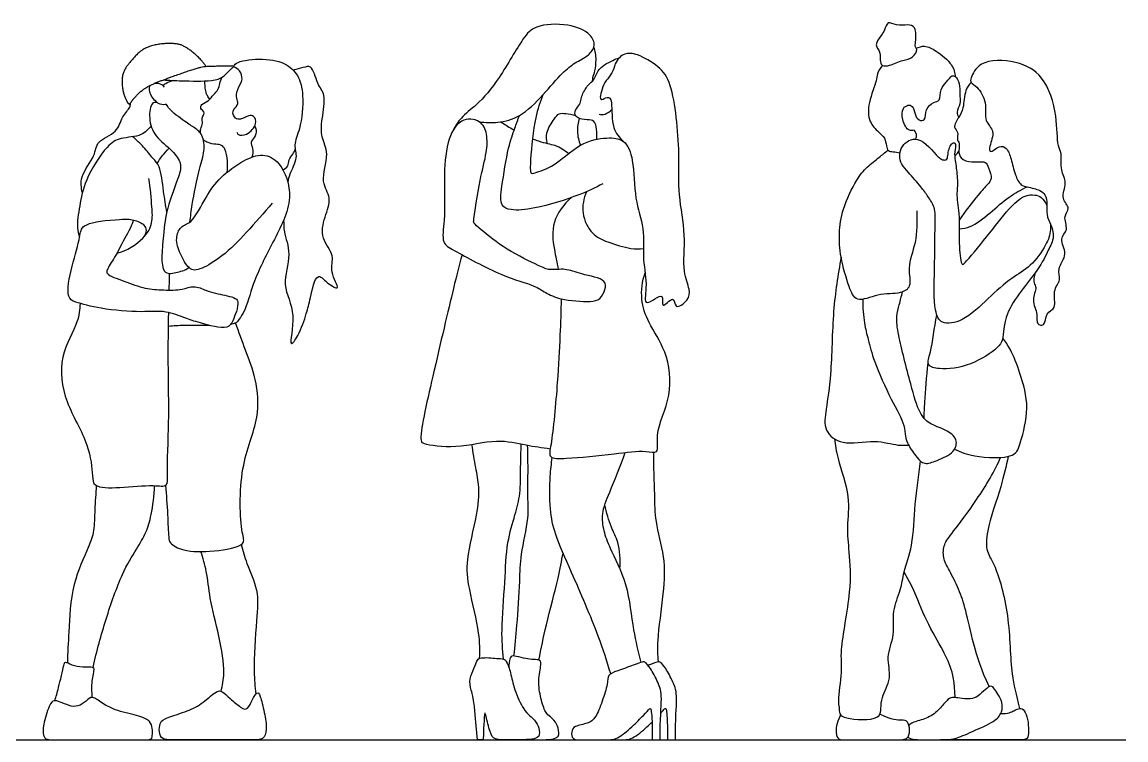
# Model space of a CAD drawing. Header units: millimetres. Extents: x 71.6 to 121.6, y 1.1 to 34.5.
# Drawn here: x 110.294 to 112.976, y 8.346 to 10.09 of the extents above; entities that cross this region are included whole.
import ezdxf

# ---------------------------------------------------------------- set-up
doc = ezdxf.new("R2010")
doc.units = ezdxf.units.MM

msp = doc.modelspace()

# ---------------------------------------------------------------- linework, layer by layer
msp.add_lwpolyline([(107.9471, 8.3456), (112.9763, 8.3456)])
for points, knots in [([(111.4046, 9.848), (111.4196, 9.8454), (111.4509, 9.8444), (111.5068, 9.8586), (111.5596, 9.9119), (111.6052, 9.966), (111.6364, 9.9915), (111.6701, 10.0071), (111.689, 10.0326), (111.6748, 10.0643), (111.6209, 10.0881), (111.5404, 10.0838), (111.5083, 10.0494), (111.4555, 9.9529), (111.4019, 9.8894), (111.3598, 9.8596), (111.3468, 9.8376), (111.3412, 9.8269)], [0, 0, 0, 0, 0.383952, 0.806017, 1.300028, 1.780414, 2.139519, 2.482799, 2.781142, 3.082835, 3.515241, 4.010678, 4.390087, 4.984817, 5.513217, 5.911614, 6.253307, 6.253307, 6.253307, 6.253307]), ([(112.4017, 9.9853), (112.3947, 9.9833), (112.3841, 9.982), (112.3778, 9.9937), (112.3815, 10.018), (112.3633, 10.0338), (112.3817, 10.058), (112.3899, 10.0688), (112.3965, 10.095), (112.4194, 10.079), (112.4454, 10.0849), (112.4674, 10.0794), (112.466, 10.0421), (112.4629, 10.0296), (112.4713, 10.0238), (112.4586, 10.0009), (112.4339, 9.9984), (112.4116, 9.9882), (112.4017, 9.9853)], [0, 0, 0, 0, 0.233563, 0.417844, 0.693599, 0.947036, 1.233425, 1.463877, 1.71614, 1.975066, 2.27346, 2.514898, 2.847604, 3.04733, 3.197637, 3.458046, 3.744772, 4.080389, 4.080389, 4.080389, 4.080389]), ([(111.5592, 9.913), (111.5522, 9.8948), (111.539, 9.8593), (111.5291, 9.7623), (111.5279, 9.7203), (111.5389, 9.7234), (111.5872, 9.7362), (111.6464, 9.7979), (111.7122, 9.8107), (111.7606, 9.8064), (111.7819, 9.7517), (111.7802, 9.6605), (111.8081, 9.5898), (111.8002, 9.5118), (111.8149, 9.4525), (111.8005, 9.3892), (111.8588, 9.4424), (111.843, 9.3854), (111.8802, 9.431), (111.8784, 9.3882), (111.9148, 9.4147), (111.9173, 9.4421), (111.8973, 9.4863), (111.9087, 9.5741), (111.8865, 9.6728), (111.8936, 9.7676), (111.8776, 9.9375), (111.8436, 9.9821), (111.7911, 10.013), (111.7573, 10.0159), (111.739, 9.9995), (111.734, 9.9846), (111.7334, 9.9825), (111.7311, 9.9752), (111.7254, 9.9606), (111.7082, 9.9442), (111.702, 9.9225), (111.6973, 9.9043), (111.7035, 9.8996), (111.7154, 9.9103), (111.7248, 9.9047), (111.7277, 9.8762), (111.7251, 9.8317), (111.7454, 9.8098), (111.755, 9.7999)], [0, 0, 0, 0, 0.435095, 1.008318, 1.338176, 1.477374, 1.865086, 2.397001, 2.858611, 3.224746, 3.631166, 4.176552, 4.673601, 5.166918, 5.638619, 5.980172, 6.334252, 6.598013, 6.895389, 7.139748, 7.447863, 7.742796, 8.124135, 8.65723, 9.221773, 9.795738, 10.526353, 10.949247, 11.379583, 11.696212, 12.021487, 12.071786, 12.071786, 12.071786, 12.344448, 12.617547, 12.893614, 13.129481, 13.250709, 13.458144, 13.672423, 13.672423, 14.117013, 14.483148, 14.483148, 14.483148, 14.483148]), ([(111.6802, 9.9473), (111.6804, 9.9499), (111.6804, 9.9553), (111.687, 9.9721), (111.6894, 9.999), (111.6876, 10.0206), (111.683, 10.0286)], [0, 0, 0, 0, 0.1575353, 0.3915073, 0.6731157, 0.9998848, 0.9998848, 0.9998848, 0.9998848]), ([(112.467, 10.0264), (112.4732, 10.0295), (112.4883, 10.0345), (112.5163, 10.0204), (112.556, 9.9882), (112.5606, 9.9669), (112.5622, 9.9568)], [0, 0, 0, 0, 0.260304, 0.575013, 0.978745, 1.295632, 1.295632, 1.295632, 1.295632]), ([(110.6365, 9.9494), (110.6517, 9.9484), (110.6804, 9.9475), (110.7536, 9.9453), (110.7832, 9.955), (110.799, 9.9745), (110.8056, 9.9796), (110.8074, 9.9809)], [0, 0, 0, 0, 0.390438, 0.879753, 1.202023, 1.495977, 1.611117, 1.611117, 1.611117, 1.611117]), ([(110.8155, 9.8229), (110.8163, 9.8205), (110.8184, 9.814), (110.8418, 9.8146), (110.8664, 9.8415), (110.8581, 9.8628), (110.8442, 9.8635), (110.8251, 9.8527), (110.8112, 9.854), (110.8018, 9.8745), (110.818, 9.8868), (110.8182, 9.8981), (110.8114, 9.9137), (110.8233, 9.9392), (110.8305, 9.9506), (110.8246, 9.9737), (110.8131, 9.9792), (110.8074, 9.9809)], [0, 0, 0, 0, 0.158365, 0.415012, 0.751384, 0.993849, 1.191731, 1.460824, 1.66299, 1.906783, 2.148791, 2.331721, 2.563581, 2.862119, 3.076694, 3.339887, 3.58336, 3.58336, 3.58336, 3.58336]), ([(110.8074, 9.9809), (110.8094, 9.9842), (110.8126, 9.9943), (110.8727, 10.0034), (110.9325, 9.994), (110.967, 9.9613), (110.9792, 9.9107), (110.9718, 9.8315), (110.9517, 9.7926), (110.9655, 9.7605), (110.9426, 9.7205), (110.9409, 9.7079), (110.9394, 9.7017)], [0, 0, 0, 0, 0.196266, 0.628832, 1.08711, 1.463857, 1.87646, 2.392552, 2.764491, 3.087174, 3.465563, 3.718563, 3.718563, 3.718563, 3.718563]), ([(110.9294, 9.6085), (110.9297, 9.5991), (110.9289, 9.5793), (110.9504, 9.524), (110.9212, 9.449), (110.9631, 9.3865), (110.9387, 9.2903), (110.9686, 9.3323), (110.9854, 9.3831), (110.9941, 9.4156), (111.0087, 9.4869), (111.033, 9.4561), (111.0728, 9.4332), (111.0382, 9.4854), (111.0564, 9.5228), (111.0175, 9.5639), (111.0283, 9.6162), (111.0482, 9.6634), (111.0164, 9.7018), (111.0426, 9.7697), (111.0191, 9.8105), (111.0219, 9.8543), (111.0337, 9.9143), (111.0099, 9.9374), (110.9997, 9.988), (110.9759, 9.9782), (110.9605, 9.9761), (110.9529, 9.973)], [0, 0, 0, 0, 0.307376, 0.739762, 1.235792, 1.747113, 2.221523, 2.511426, 2.947453, 3.315828, 3.739575, 4.038267, 4.341114, 4.704137, 5.068684, 5.46955, 5.883234, 6.280317, 6.658734, 7.129078, 7.510708, 7.894974, 8.329868, 8.663828, 9.041235, 9.287799, 9.574146, 9.574146, 9.574146, 9.574146]), ([(111.6902, 9.8053), (111.6913, 9.8133), (111.6904, 9.8286), (111.6861, 9.8521), (111.6672, 9.8523), (111.6407, 9.8553), (111.6347, 9.8728), (111.6474, 9.8864), (111.6522, 9.8996), (111.6543, 9.9136), (111.6623, 9.9262), (111.6684, 9.9373), (111.6863, 9.9508), (111.6916, 9.9733), (111.7091, 9.9864), (111.7288, 9.9973), (111.7396, 10.0014), (111.745, 10.0032)], [0, 0, 0, 0, 0.280605, 0.536414, 0.768334, 1.055075, 1.268105, 1.504152, 1.71841, 1.931066, 2.146581, 2.349408, 2.611983, 2.879748, 3.141486, 3.41114, 3.646754, 3.646754, 3.646754, 3.646754]), ([(112.3844, 9.9848), (112.3793, 9.9787), (112.3707, 9.9636), (112.3713, 9.9465), (112.3488, 9.8942), (112.3496, 9.8479), (112.3746, 9.8232), (112.3911, 9.8093), (112.3939, 9.7902), (112.3972, 9.7754), (112.4113, 9.7756), (112.4217, 9.7731), (112.4273, 9.7724)], [0, 0, 0, 0, 0.279461, 0.514841, 0.940478, 1.326684, 1.653102, 1.913839, 2.16185, 2.366389, 2.564045, 2.798249, 2.798249, 2.798249, 2.798249]), ([(112.7556, 9.4804), (112.7528, 9.4728), (112.7506, 9.4554), (112.7613, 9.4451), (112.7447, 9.4136), (112.7642, 9.3815), (112.7563, 9.3559), (112.7813, 9.3496), (112.7802, 9.3847), (112.81, 9.3936), (112.7959, 9.4378), (112.8206, 9.4627), (112.8069, 9.4918), (112.8382, 9.5259), (112.8115, 9.5635), (112.8391, 9.585), (112.8213, 9.618), (112.8443, 9.6376), (112.8159, 9.6613), (112.8354, 9.7005), (112.8157, 9.729), (112.822, 9.7714), (112.8081, 9.7905), (112.8109, 9.8648), (112.7799, 9.9613), (112.712, 9.9972), (112.6212, 10.0002), (112.5992, 9.9561), (112.5978, 9.9419), (112.6171, 9.9327), (112.6402, 9.8943), (112.6295, 9.8495), (112.6603, 9.826), (112.6444, 9.7913), (112.6442, 9.7681), (112.6682, 9.7922), (112.6886, 9.7842), (112.6979, 9.7562), (112.706, 9.7198), (112.7194, 9.6926), (112.7314, 9.6903), (112.7366, 9.6896), (112.7421, 9.6888), (112.7525, 9.6855), (112.789, 9.6753), (112.7807, 9.6211), (112.794, 9.5998), (112.8041, 9.5675), (112.786, 9.5333), (112.7637, 9.4836), (112.6767, 9.3887), (112.6799, 9.3185), (112.6639, 9.2964), (112.5994, 9.2526), (112.5275, 9.2443), (112.4895, 9.2544), (112.5046, 9.2917), (112.5106, 9.3481), (112.517, 9.3776)], [0, 0, 0, 0, 0.281452, 0.480722, 0.794833, 1.140194, 1.408218, 1.621091, 1.917343, 2.197205, 2.550381, 2.866719, 3.160589, 3.518472, 3.862721, 4.156373, 4.473887, 4.739277, 5.037469, 5.38675, 5.714537, 6.071479, 6.336665, 6.818333, 7.386477, 7.877598, 8.397843, 8.764519, 8.954723, 9.199383, 9.573577, 9.946359, 10.265546, 10.608822, 10.813953, 11.093996, 11.336031, 11.637565, 11.996217, 12.299237, 12.524309, 12.524309, 12.524309, 12.759055, 13.075351, 13.468346, 13.758824, 14.074417, 14.413559, 14.84146, 15.486974, 15.942033, 16.222826, 16.719244, 17.21637, 17.519934, 17.837928, 18.381729, 18.381729, 18.381729, 18.381729]), ([(110.7271, 9.8204), (110.7271, 9.8239), (110.727, 9.8309), (110.734, 9.8446), (110.7294, 9.8564), (110.7362, 9.8653), (110.7374, 9.8723), (110.7259, 9.8795), (110.7298, 9.8917), (110.7486, 9.8982), (110.7579, 9.9137), (110.7718, 9.9248), (110.7732, 9.9413), (110.7779, 9.9513), (110.7802, 9.9563)], [0, 0, 0, 0, 0.187476, 0.407717, 0.604952, 0.789708, 0.930377, 1.125498, 1.30497, 1.555746, 1.801771, 2.038572, 2.266817, 2.502013, 2.502013, 2.502013, 2.502013]), ([(112.4615, 9.8277), (112.4577, 9.8264), (112.4465, 9.8239), (112.4307, 9.8531), (112.4321, 9.8808), (112.4461, 9.8893), (112.4591, 9.887), (112.463, 9.8666), (112.4712, 9.8501), (112.4912, 9.85), (112.487, 9.8792), (112.5082, 9.8961), (112.5262, 9.8981), (112.5238, 9.9284), (112.5405, 9.9429), (112.5522, 9.9615), (112.563, 9.9585), (112.5742, 9.9395), (112.5709, 9.916), (112.5762, 9.8912), (112.5624, 9.8716), (112.5678, 9.8623), (112.5701, 9.8585)], [0.047232, 0.047232, 0.047232, 0.047232, 0.218331, 0.534667, 0.830231, 1.041888, 1.224704, 1.477222, 1.718505, 1.921069, 2.200969, 2.487684, 2.706043, 2.991134, 3.264918, 3.51792, 3.680368, 3.93641, 4.21685, 4.500999, 4.764523, 4.972447, 4.972447, 4.972447, 4.972447]), ([(110.645, 9.89), (110.64, 9.8891), (110.6284, 9.8877), (110.606, 9.9076), (110.601, 9.9306), (110.6057, 9.9365)], [0, 0, 0, 0, 0.2255437, 0.5361031, 0.8337777, 0.8337777, 0.8337777, 0.8337777]), ([(110.6163, 9.9414), (110.6199, 9.9418), (110.6306, 9.9411), (110.636, 9.9359), (110.6393, 9.9321)], [0.9801168, 0.9801168, 0.9801168, 0.9801168, 1.1020342, 1.3272948, 1.3272948, 1.3272948, 1.3272948]), ([(110.6351, 9.9364), (110.6376, 9.9381), (110.6428, 9.9413), (110.6542, 9.9464), (110.6601, 9.9482)], [0, 0, 0, 0, 0.1749633, 0.4241867, 0.4241867, 0.4241867, 0.4241867]), ([(110.7498, 9.9024), (110.7477, 9.9053), (110.7439, 9.9116), (110.7402, 9.9194), (110.7384, 9.9332), (110.7379, 9.9423), (110.738, 9.947)], [0, 0, 0, 0, 0.190149, 0.3607938, 0.5730462, 0.7905311, 0.7905311, 0.7905311, 0.7905311]), ([(112.6, 9.9434), (112.595, 9.9374), (112.5841, 9.9251), (112.5824, 9.8804), (112.5715, 9.8601), (112.5541, 9.8338), (112.5711, 9.823), (112.5638, 9.8045), (112.5734, 9.7959), (112.5687, 9.7774), (112.5737, 9.7567), (112.6015, 9.7477), (112.6366, 9.754), (112.6422, 9.7354), (112.6527, 9.709), (112.6387, 9.6945), (112.6155, 9.6686), (112.5853, 9.6297), (112.5709, 9.6086)], [0, 0, 0, 0, 0.277801, 0.648183, 0.937089, 1.229138, 1.448271, 1.678956, 1.866434, 2.106378, 2.354345, 2.654201, 2.976458, 3.205579, 3.498962, 3.733865, 4.069206, 4.568918, 4.568918, 4.568918, 4.568918]), ([(110.4403, 9.6753), (110.4377, 9.6878), (110.4322, 9.7155), (110.473, 9.7632), (110.473, 9.8026), (110.527, 9.8203), (110.5345, 9.8599), (110.5574, 9.882), (110.5569, 9.89), (110.5571, 9.8933)], [0, 0, 0, 0, 0.358428, 0.801445, 1.144814, 1.544646, 1.905483, 2.217535, 2.400853, 2.400853, 2.400853, 2.400853]), ([(110.6217, 9.895), (110.6179, 9.8947), (110.6065, 9.8953), (110.6005, 9.8537), (110.6152, 9.8109), (110.6592, 9.7794), (110.6826, 9.7466), (110.6749, 9.7125), (110.6429, 9.6344), (110.6385, 9.5778), (110.6268, 9.4737), (110.6689, 9.4812), (110.6899, 9.487), (110.6994, 9.4934)], [0, 0, 0, 0, 0.195232, 0.539766, 0.931253, 1.354712, 1.703211, 2.033326, 2.551893, 3.029322, 3.565598, 3.867292, 4.206868, 4.206868, 4.206868, 4.206868]), ([(110.7018, 9.6045), (110.7034, 9.6186), (110.7065, 9.6458), (110.723, 9.7335), (110.7382, 9.774), (110.735, 9.8162), (110.7125, 9.8336), (110.6897, 9.8478), (110.6504, 9.8775), (110.6471, 9.8861), (110.645, 9.89)], [0, 0, 0, 0, 0.377796, 0.917499, 1.310407, 1.664904, 1.956609, 2.269566, 2.66718, 2.877942, 2.877942, 2.877942, 2.877942]), ([(111.6962, 9.866), (111.7009, 9.8652), (111.7107, 9.8647), (111.7226, 9.8729), (111.7269, 9.878)], [0, 0, 0, 0, 0.2160115, 0.4597899, 0.4597899, 0.4597899, 0.4597899]), ([(111.4046, 9.848), (111.4149, 9.8415), (111.4254, 9.817), (111.4233, 9.7695), (111.4055, 9.71), (111.3921, 9.6123), (111.3901, 9.6015), (111.4131, 9.5822), (111.4701, 9.5356), (111.547, 9.4993), (111.5754, 9.4856), (111.6156, 9.4927), (111.6511, 9.4763), (111.7141, 9.4665), (111.7119, 9.4398), (111.6986, 9.4155), (111.6734, 9.4086), (111.6021, 9.4148), (111.5662, 9.4317), (111.5362, 9.4524), (111.4573, 9.4717), (111.3481, 9.5334), (111.3113, 9.5523), (111.323, 9.6133), (111.3183, 9.7082), (111.3234, 9.7946), (111.3546, 9.8581), (111.3934, 9.8552), (111.4046, 9.848)], [0, 0, 0, 0, 0.337141, 0.717601, 1.19273, 1.747105, 1.916771, 2.198826, 2.701851, 3.228079, 3.542269, 3.884089, 4.255721, 4.683602, 4.935131, 5.221653, 5.503945, 5.982735, 6.342919, 6.669322, 7.187612, 7.831434, 8.163554, 8.578028, 9.143712, 9.682428, 10.12944, 10.499522, 10.499522, 10.499522, 10.499522]), ([(111.7048, 9.6971), (111.686, 9.6872), (111.649, 9.6686), (111.5423, 9.6356), (111.4849, 9.6309), (111.4536, 9.6434), (111.4602, 9.6943), (111.4738, 9.7835), (111.4905, 9.8305), (111.4986, 9.8528), (111.5027, 9.8631)], [0, 0, 0, 0, 0.45416, 1.055229, 1.488237, 1.771092, 2.153229, 2.705315, 3.108825, 3.437417, 3.437417, 3.437417, 3.437417]), ([(111.457, 9.8476), (111.466, 9.8415), (111.4742, 9.8362), (111.4879, 9.8287), (111.4896, 9.8278)], [0, 0, 0, 0, 0.3241749, 0.3687649, 0.3687649, 0.3687649, 0.3687649]), ([(111.5707, 9.795), (111.5685, 9.8032), (111.5645, 9.8211), (111.5865, 9.8541), (111.5977, 9.8695), (111.6156, 9.8677), (111.6311, 9.8658), (111.6388, 9.8634)], [0, 0, 0, 0, 0.28783, 0.640574, 0.878765, 1.105641, 1.385371, 1.385371, 1.385371, 1.385371]), ([(111.6481, 9.8559), (111.6447, 9.8458), (111.641, 9.824), (111.6465, 9.8014), (111.651, 9.791)], [0, 0, 0, 0, 0.3229332, 0.6546779, 0.6546779, 0.6546779, 0.6546779]), ([(110.6072, 9.838), (110.6005, 9.8295), (110.5852, 9.8112), (110.5317, 9.8101), (110.4968, 9.7888), (110.4451, 9.7064), (110.4343, 9.6468), (110.4252, 9.5907), (110.4311, 9.575), (110.4337, 9.5677)], [0, 0, 0, 0, 0.330097, 0.734546, 1.102551, 1.660744, 2.129018, 2.550433, 2.829302, 2.829302, 2.829302, 2.829302]), ([(110.8591, 9.8375), (110.8608, 9.8346), (110.8643, 9.8282), (110.8594, 9.8081), (110.8467, 9.7987), (110.8565, 9.7825), (110.8539, 9.7686), (110.8521, 9.7618)], [0, 0, 0, 0, 0.183895, 0.438704, 0.650223, 0.878311, 1.143685, 1.143685, 1.143685, 1.143685]), ([(112.4639, 9.8056), (112.4657, 9.8079), (112.4698, 9.8131), (112.4651, 9.824), (112.4615, 9.8277)], [0, 0, 0, 0, 0.1671138, 0.3928845, 0.3928845, 0.3928845, 0.3928845]), ([(110.6453, 9.6286), (110.643, 9.6454), (110.6372, 9.6765), (110.6309, 9.7405), (110.6115, 9.758), (110.5896, 9.7873), (110.5719, 9.8035), (110.5626, 9.8115)], [0, 0, 0, 0, 0.412985, 0.863301, 1.15267, 1.49606, 1.84712, 1.84712, 1.84712, 1.84712]), ([(110.7919, 9.7251), (110.7934, 9.7342), (110.7942, 9.7518), (110.7881, 9.7812), (110.7791, 9.792), (110.7648, 9.7926), (110.7456, 9.7962), (110.7383, 9.8005), (110.7347, 9.8027)], [0, 0, 0, 0, 0.3033, 0.616071, 0.818704, 1.031528, 1.286408, 1.491973, 1.491973, 1.491973, 1.491973]), ([(111.5342, 9.8065), (111.5391, 9.8045), (111.5608, 9.7963), (111.5871, 9.7925), (111.6067, 9.7827), (111.617, 9.7748), (111.6216, 9.7704)], [0.6972663, 0.6972663, 0.6972663, 0.6972663, 0.8010947, 1.1652462, 1.422768, 1.6703479, 1.6703479, 1.6703479, 1.6703479]), ([(112.7933, 9.5985), (112.7934, 9.5943), (112.793, 9.575), (112.7834, 9.548), (112.7459, 9.4943), (112.7145, 9.4781), (112.6987, 9.467), (112.6803, 9.454), (112.6411, 9.4185), (112.5851, 9.3629), (112.5266, 9.3528), (112.5083, 9.3938), (112.5115, 9.4911), (112.5123, 9.5956), (112.5139, 9.6393), (112.4947, 9.6664), (112.479, 9.6899), (112.4504, 9.7213), (112.4299, 9.7449), (112.4249, 9.764), (112.4314, 9.7941), (112.4757, 9.82), (112.5111, 9.7687), (112.5284, 9.7561), (112.5314, 9.7553), (112.5339, 9.755), (112.5363, 9.7547), (112.5429, 9.7542), (112.5438, 9.7764), (112.5512, 9.7978), (112.5647, 9.7966), (112.5599, 9.7796), (112.5598, 9.7579), (112.564, 9.7393), (112.5663, 9.7138), (112.5669, 9.701), (112.567, 9.7003), (112.5678, 9.6897), (112.5628, 9.6736), (112.573, 9.6221), (112.5696, 9.5505), (112.5756, 9.4962), (112.5889, 9.508), (112.6409, 9.5714), (112.6891, 9.6342), (112.7259, 9.6697), (112.7547, 9.6712), (112.7711, 9.6653), (112.7803, 9.6531), (112.7841, 9.6445)], [-0.224117, -0.224117, -0.224117, -0.224117, -0.126722, 0.234374, 0.685162, 1.111351, 1.111351, 1.111351, 1.607687, 2.123755, 2.52038, 2.855747, 3.427494, 4.023245, 4.421497, 4.764144, 5.116176, 5.541142, 5.804715, 6.063879, 6.291606, 6.665312, 7.160608, 7.270738, 7.380867, 7.380867, 7.380867, 7.490996, 7.601126, 7.866797, 8.023652, 8.241279, 8.511033, 8.763694, 9.118643, 9.118643, 9.118643, 9.139326, 9.426404, 9.828817, 10.343752, 10.718391, 10.880167, 11.397262, 11.932153, 12.327997, 12.617855, 12.852066, 13.111822, 13.111822, 13.111822, 13.111822]), ([(110.6224, 9.7465), (110.626, 9.7528), (110.6339, 9.765), (110.6452, 9.7775), (110.6512, 9.7833)], [0, 0, 0, 0, 0.269587, 0.5595372, 0.5595372, 0.5595372, 0.5595372]), ([(110.9016, 9.6502), (110.8818, 9.6256), (110.8398, 9.5796), (110.7845, 9.5212), (110.7333, 9.4917), (110.7135, 9.4859), (110.6967, 9.4918), (110.6771, 9.5272), (110.6653, 9.563), (110.6779, 9.5953), (110.7088, 9.6011), (110.7405, 9.6673), (110.7739, 9.7135), (110.8304, 9.7545), (110.8787, 9.773), (110.9251, 9.7494), (110.9587, 9.659), (110.9025, 9.5545), (110.8551, 9.4609), (110.8367, 9.3874), (110.8254, 9.3739), (110.8208, 9.3676), (110.8177, 9.3642), (110.8169, 9.3591), (110.8049, 9.3562), (110.8006, 9.3556)], [0, 0, 0, 0, 0.562362, 1.088395, 1.523783, 1.7728, 1.996373, 2.358741, 2.718598, 3.02992, 3.331764, 3.811435, 4.262061, 4.740728, 5.142003, 5.526792, 6.061394, 6.684356, 7.292997, 7.780286, 8.06116, 8.06116, 8.06116, 8.274722, 8.362951, 8.362951, 8.362951, 8.362951]), ([(110.9277, 9.731), (110.9322, 9.733), (110.9419, 9.7391), (110.9407, 9.7561), (110.9526, 9.7686), (110.9559, 9.7768), (110.9577, 9.7808)], [0, 0, 0, 0, 0.2226958, 0.4489182, 0.6832326, 0.8933848, 0.8933848, 0.8933848, 0.8933848]), ([(112.4678, 9.6317), (112.4688, 9.606), (112.4688, 9.5546), (112.4429, 9.4957), (112.4576, 9.4467), (112.4262, 9.4279), (112.3745, 9.4321), (112.3202, 9.405), (112.3017, 9.4504), (112.2815, 9.5179), (112.2784, 9.5774), (112.2866, 9.636), (112.3195, 9.7056), (112.3457, 9.7381), (112.3768, 9.7606), (112.3905, 9.7729), (112.3979, 9.7787)], [0, 0, 0, 0, 0.501519, 0.958226, 1.335324, 1.635953, 2.056131, 2.46102, 2.809779, 3.299547, 3.732444, 4.168969, 4.670082, 5.027001, 5.365684, 5.669061, 5.669061, 5.669061, 5.669061]), ([(112.5601, 9.7658), (112.5612, 9.7665), (112.5636, 9.768), (112.5685, 9.7732), (112.5704, 9.7761)], [0, 0, 0, 0, 0.1161675, 0.3018431, 0.3018431, 0.3018431, 0.3018431]), ([(110.5243, 9.5285), (110.5479, 9.5343), (110.5904, 9.5606), (110.6123, 9.6021), (110.609, 9.6416), (110.6061, 9.6873), (110.6019, 9.71)], [0, 0, 0, 0, 0.493201, 0.873314, 1.231342, 1.713364, 1.713364, 1.713364, 1.713364]), ([(112.5711, 9.5878), (112.5803, 9.5886), (112.6001, 9.5902), (112.6479, 9.6265), (112.6903, 9.6661), (112.7211, 9.6824), (112.7366, 9.6896)], [0, 0, 0, 0, 0.300008, 0.735174, 1.177557, 1.585397, 1.585397, 1.585397, 1.585397]), ([(111.6289, 9.6636), (111.6103, 9.6479), (111.5786, 9.6052), (111.5848, 9.5446), (111.5938, 9.5061), (111.5969, 9.489)], [0, 0, 0, 0, 0.486685, 0.949243, 1.268183, 1.268183, 1.268183, 1.268183]), ([(111.6654, 9.6778), (111.6584, 9.6616), (111.6509, 9.6256), (111.6764, 9.5729), (111.7162, 9.5552), (111.7727, 9.5376), (111.7935, 9.5391), (111.8038, 9.54)], [0, 0, 0, 0, 0.413599, 0.828098, 1.20373, 1.635447, 1.951514, 1.951514, 1.951514, 1.951514]), ([(110.564, 9.6092), (110.5623, 9.5987), (110.5378, 9.5563), (110.5216, 9.5207), (110.4992, 9.4892), (110.4985, 9.4759), (110.5447, 9.4594), (110.592, 9.4415), (110.6369, 9.4386), (110.6826, 9.4382), (110.7101, 9.4516), (110.7418, 9.4373), (110.7623, 9.4304), (110.8081, 9.4229), (110.8209, 9.412), (110.8149, 9.3857), (110.8061, 9.3647), (110.7935, 9.3401), (110.724, 9.3595), (110.6906, 9.3701), (110.6415, 9.3903), (110.5827, 9.3837), (110.4879, 9.392), (110.4258, 9.4078), (110.3988, 9.4214), (110.415, 9.4995), (110.4351, 9.5653), (110.437, 9.5999), (110.4847, 9.6072), (110.5476, 9.6117), (110.5649, 9.6107), (110.5917, 9.599), (110.5965, 9.5844), (110.5933, 9.5739), (110.5902, 9.5682)], [-10.31426, -10.31426, -10.31426, -10.31426, -9.992303, -9.5876, -9.241728, -9.069216, -8.684691, -8.258739, -7.870424, -7.48408, -7.17242, -6.850356, -6.565135, -6.177092, -5.96059, -5.675961, -5.392003, -5.125683, -4.660737, -4.296177, -3.894171, -3.447308, -2.875975, -2.414734, -2.142055, -1.64712, -1.152121, -0.837772, -0.429909, -0.429909, -0.131087, 0.197581, 0.422918, 0.640198, 0.640198, 0.640198, 0.640198]), ([(111.3629, 9.5248), (111.3558, 9.4974), (111.3408, 9.4398), (111.2946, 9.2418), (111.2565, 9.0746), (111.2711, 9.0638), (111.3541, 9.0522), (111.4447, 9.0796), (111.5178, 9.0612), (111.5577, 9.0564), (111.5772, 9.053)], [0, 0, 0, 0, 0.523969, 1.365706, 2.081379, 2.267878, 2.768738, 3.336993, 3.821312, 4.259775, 4.259775, 4.259775, 4.259775]), ([(112.2841, 9.5185), (112.2763, 9.475), (112.2625, 9.3903), (112.2615, 9.2367), (112.248, 9.1533), (112.2401, 9.0959), (112.2891, 9.0583), (112.3638, 9.0777), (112.4212, 9.0599), (112.4395, 9.0619), (112.4481, 9.0623)], [0, 0, 0, 0, 0.65738, 1.363775, 1.892821, 2.300455, 2.703441, 3.202041, 3.637297, 3.926647, 3.926647, 3.926647, 3.926647]), ([(111.6035, 9.4179), (111.6038, 9.3888), (111.6001, 9.315), (111.5959, 9.2203), (111.5822, 9.0703), (111.5712, 9.0281), (111.6232, 9.0295), (111.7315, 9.0393), (111.804, 9.0511), (111.8436, 9.0387), (111.83, 9.0945), (111.8767, 9.1824), (111.8631, 9.2895), (111.8153, 9.3579), (111.7953, 9.4159), (111.801, 9.4603), (111.8078, 9.4805)], [1.66421, 1.66421, 1.66421, 1.66421, 2.105567, 2.719319, 3.41662, 3.730229, 4.082797, 4.695193, 5.195828, 5.485178, 5.844681, 6.415351, 6.997635, 7.512514, 7.950796, 8.405831, 8.405831, 8.405831, 8.405831]), ([(112.3368, 9.4164), (112.3366, 9.3972), (112.3396, 9.3585), (112.3502, 9.3177), (112.3643, 9.2623), (112.4039, 9.1753), (112.4395, 9.1126), (112.4391, 9.0839), (112.447, 9.0615), (112.4673, 9.0327), (112.4867, 9.0124), (112.5178, 9.0256), (112.5598, 9.0413), (112.5691, 9.0782), (112.5373, 9.101), (112.4974, 9.1126), (112.4715, 9.1423), (112.453, 9.2113), (112.4229, 9.3264), (112.4173, 9.3729), (112.4257, 9.4032), (112.4306, 9.4241), (112.4335, 9.4344)], [0, 0, 0, 0, 0.434312, 0.801429, 1.229117, 1.798543, 2.280793, 2.571859, 2.84435, 3.186236, 3.468249, 3.783852, 4.164401, 4.474256, 4.810356, 5.177797, 5.51668, 6.003352, 6.633379, 7.020462, 7.330464, 7.653863, 7.653863, 7.653863, 7.653863]), ([(110.435, 9.4063), (110.4334, 9.3912), (110.4322, 9.3591), (110.3802, 9.2757), (110.3954, 9.1645), (110.4576, 9.0684), (110.4652, 8.9908), (110.4664, 8.9578), (110.535, 8.9578), (110.6076, 8.9664), (110.6498, 8.9591), (110.645, 8.9976), (110.6521, 9.1283), (110.6483, 9.2448), (110.6494, 9.344), (110.6501, 9.3842)], [0, 0, 0, 0, 0.389568, 0.944304, 1.546899, 2.17105, 2.672327, 2.954173, 3.398798, 3.921124, 4.245348, 4.542589, 5.196822, 5.90371, 6.371344, 6.371344, 6.371344, 6.371344]), ([(110.6422, 8.9641), (110.6442, 8.9405), (110.6477, 8.8967), (110.6493, 8.8399), (110.6523, 8.8222), (110.6897, 8.8019), (110.7566, 8.8024), (110.8403, 8.8167), (110.8236, 8.8551), (110.8195, 9.0123), (110.8726, 9.1238), (110.8646, 9.2221), (110.8365, 9.2919), (110.8209, 9.3368), (110.8124, 9.3588)], [0, 0, 0, 0, 0.486862, 0.913608, 1.140967, 1.487488, 1.986126, 2.472204, 2.777221, 3.493461, 4.151675, 4.707145, 5.206353, 5.692011, 5.692011, 5.692011, 5.692011]), ([(110.7495, 9.3528), (110.7282, 9.3526), (110.6773, 9.3536), (110.6634, 9.3513), (110.6496, 9.3504)], [8.6234791, 8.6234791, 8.6234791, 8.6234791, 8.908116, 9.280773, 9.280773, 9.280773, 9.280773]), ([(112.5599, 9.0521), (112.5754, 9.0449), (112.6042, 9.0329), (112.7076, 9.0269), (112.7211, 9.071), (112.7436, 9.1534), (112.7207, 9.2343), (112.6977, 9.2936), (112.6836, 9.313), (112.6766, 9.322)], [0, 0, 0, 0, 0.409866, 0.955198, 1.306745, 1.828374, 2.35826, 2.807959, 3.142154, 3.142154, 3.142154, 3.142154]), ([(112.4859, 9.1271), (112.4863, 9.1405), (112.4871, 9.1673), (112.492, 9.2298), (112.4958, 9.261)], [0, 0, 0, 0, 0.362268, 0.9163416, 0.9163416, 0.9163416, 0.9163416]), ([(112.2679, 9.0773), (112.2704, 9.0613), (112.2739, 9.029), (112.3086, 8.9368), (112.2965, 8.8646), (112.3041, 8.7997), (112.3101, 8.7057), (112.2792, 8.5644), (112.2876, 8.5148), (112.2751, 8.4427), (112.2798, 8.4256), (112.2792, 8.4074), (112.2969, 8.3953), (112.3782, 8.3913), (112.3815, 8.4232), (112.3815, 8.4503), (112.4092, 8.4966), (112.392, 8.547), (112.4166, 8.6011), (112.4064, 8.6586), (112.4304, 8.7103), (112.4355, 8.7549), (112.4603, 8.8207), (112.4624, 8.9202), (112.4726, 8.9883), (112.4774, 9.023)], [0, 0, 0, 0, 0.398673, 0.956968, 1.444733, 1.894569, 2.459333, 3.136794, 3.56193, 4.032703, 4.275014, 4.494789, 4.748795, 5.23798, 5.513861, 5.811387, 6.215743, 6.620285, 7.048654, 7.480079, 7.901319, 8.280759, 8.751858, 9.322559, 9.908373, 9.908373, 9.908373, 9.908373]), ([(111.4057, 8.5439), (111.4061, 8.5645), (111.407, 8.6049), (111.3792, 8.7133), (111.371, 8.7831), (111.4007, 8.8904), (111.4067, 8.9587), (111.3955, 9.007), (111.39, 9.045), (111.3869, 9.0638)], [0, 0, 0, 0, 0.446292, 1.036917, 1.526223, 2.11959, 2.590996, 2.985188, 3.415861, 3.415861, 3.415861, 3.415861]), ([(111.4636, 8.5422), (111.4614, 8.5657), (111.4575, 8.6131), (111.4681, 8.729), (111.4704, 8.8235), (111.4918, 8.892), (111.5058, 8.9437), (111.5047, 9.0095), (111.5063, 9.0461), (111.5067, 9.0647)], [0, 0, 0, 0, 0.478951, 1.091068, 1.652235, 2.125468, 2.540686, 2.99731, 3.422562, 3.422562, 3.422562, 3.422562]), ([(111.489, 8.5497), (111.4918, 8.5746), (111.4968, 8.6227), (111.5038, 8.7322), (111.5044, 8.7945), (111.5264, 8.8846), (111.5219, 8.9361), (111.5238, 8.9956), (111.5229, 9.0394), (111.5224, 9.0617)], [0, 0, 0, 0, 0.493025, 1.079591, 1.544151, 2.080079, 2.492489, 2.925275, 3.390532, 3.390532, 3.390532, 3.390532]), ([(111.7983, 8.5341), (111.7919, 8.5603), (111.7777, 8.6129), (111.7688, 8.7233), (111.7232, 8.8085), (111.7072, 8.852), (111.7009, 8.8979), (111.7225, 8.9494), (111.7485, 9.0116), (111.7591, 9.044)], [0, 0, 0, 0, 0.512219, 1.112935, 1.669431, 2.050682, 2.411608, 2.835961, 3.411682, 3.411682, 3.411682, 3.411682]), ([(111.8401, 8.5352), (111.8391, 8.5528), (111.8364, 8.5882), (111.8544, 8.703), (111.8576, 8.7886), (111.8315, 8.8769), (111.8317, 8.9423), (111.8288, 9.0107), (111.8289, 9.0447)], [0, 0, 0, 0, 0.413734, 1.019088, 1.559801, 2.090837, 2.555271, 3.129738, 3.129738, 3.129738, 3.129738]), ([(111.7242, 8.5064), (111.715, 8.5372), (111.6966, 8.5976), (111.6301, 8.7519), (111.5885, 8.8423), (111.5753, 8.9056), (111.5763, 8.9859), (111.58, 9.0164), (111.5822, 9.0317)], [0, 0, 0, 0, 0.558734, 1.295777, 1.865038, 2.319084, 2.82158, 3.209269, 3.209269, 3.209269, 3.209269]), ([(112.6902, 9.0346), (112.6846, 9.0099), (112.6749, 8.9623), (112.6363, 8.857), (112.636, 8.8027), (112.6608, 8.7695), (112.6956, 8.6456), (112.6945, 8.5068), (112.7096, 8.4573), (112.7176, 8.422)], [0, 0, 0, 0, 0.497747, 1.101427, 1.504458, 1.853484, 2.496808, 3.178134, 3.670456, 3.670456, 3.670456, 3.670456]), ([(110.4739, 8.964), (110.4729, 8.9443), (110.47, 8.906), (110.4697, 8.8534), (110.4547, 8.8109), (110.4125, 8.7232), (110.4078, 8.6087), (110.4044, 8.5584), (110.4039, 8.5333)], [0, 0, 0, 0, 0.443889, 0.855119, 1.237569, 1.804033, 2.42471, 2.926189, 2.926189, 2.926189, 2.926189]), ([(110.4663, 8.522), (110.4752, 8.5615), (110.4962, 8.6374), (110.5339, 8.7469), (110.5704, 8.8077), (110.5968, 8.8497), (110.6086, 8.8934), (110.6153, 8.9398), (110.6157, 8.9634)], [0, 0, 0, 0, 0.636734, 1.258325, 1.743017, 2.139364, 2.526267, 3.012445, 3.012445, 3.012445, 3.012445]), ([(111.7466, 8.7618), (111.7487, 8.7828), (111.7451, 8.8267), (111.7242, 8.8616), (111.7141, 8.8986), (111.7097, 8.9168)], [0, 0, 0, 0, 0.453192, 0.818086, 1.244353, 1.244353, 1.244353, 1.244353]), ([(110.7773, 8.464), (110.7809, 8.4785), (110.788, 8.5091), (110.7736, 8.5996), (110.749, 8.6875), (110.7437, 8.7544), (110.7335, 8.7873), (110.7283, 8.8031)], [0, 0, 0, 0, 0.386941, 0.935415, 1.498233, 1.967089, 2.375844, 2.375844, 2.375844, 2.375844]), ([(110.8263, 8.8204), (110.8307, 8.8051), (110.8385, 8.7742), (110.8701, 8.7075), (110.8631, 8.6368), (110.8554, 8.5118), (110.8597, 8.4755), (110.8617, 8.4569)], [0, 0, 0, 0, 0.400325, 0.88041, 1.379069, 2.018997, 2.451455, 2.451455, 2.451455, 2.451455]), ([(111.5499, 8.5395), (111.5554, 8.5681), (111.5659, 8.623), (111.5979, 8.7387), (111.6048, 8.7789), (111.6085, 8.7993)], [0, 0, 0, 0, 0.532066, 1.147339, 1.595241, 1.595241, 1.595241, 1.595241]), ([(110.3731, 8.4407), (110.3765, 8.4515), (110.3826, 8.4709), (110.3944, 8.5246), (110.398, 8.5377), (110.4159, 8.5261), (110.4401, 8.5222), (110.466, 8.5249), (110.4696, 8.5166), (110.4611, 8.4868), (110.4624, 8.4621), (110.4638, 8.449)], [0, 0, 0, 0, 0.336901, 0.76437, 0.936548, 1.171524, 1.475137, 1.755344, 1.896418, 2.208166, 2.572772, 2.572772, 2.572772, 2.572772]), ([(111.4003, 8.3456), (111.4049, 8.3456), (111.4096, 8.3456), (111.4142, 8.3456), (111.4162, 8.3908), (111.4176, 8.4144), (111.4199, 8.4097), (111.4315, 8.3605), (111.4395, 8.3456), (111.4774, 8.3456), (111.5496, 8.3456), (111.5519, 8.3632), (111.5479, 8.3845), (111.53, 8.4037), (111.5186, 8.4091), (111.4897, 8.4633), (111.4824, 8.5058), (111.4718, 8.5364), (111.4654, 8.5434), (111.4478, 8.5431), (111.4282, 8.5461), (111.4083, 8.5451), (111.4003, 8.5427), (111.3923, 8.5191), (111.38, 8.4949), (111.3836, 8.4656), (111.3926, 8.4493), (111.4003, 8.3456)], [2.415356, 2.415356, 2.415356, 2.415356, 2.627984, 2.627984, 2.627984, 2.737772, 2.847561, 2.95735, 3.067139, 3.176928, 3.286717, 3.396506, 3.506295, 3.616084, 3.725872, 3.835661, 3.94545, 4.055239, 4.165028, 4.274817, 4.384606, 4.494395, 4.604184, 4.713972, 4.823761, 4.93355, 5.043339, 5.043339, 5.043339, 5.043339]), ([(111.5087, 8.3459), (111.5148, 8.3456), (111.5377, 8.3456), (111.5968, 8.3456), (111.5991, 8.3632), (111.5951, 8.3845), (111.5772, 8.4037), (111.5659, 8.4091), (111.5539, 8.4462), (111.5466, 8.4888), (111.557, 8.5341), (111.5507, 8.5411), (111.533, 8.5408), (111.5134, 8.5438), (111.4878, 8.5511), (111.4798, 8.5488), (111.4776, 8.5344), (111.4766, 8.5235), (111.4765, 8.5221)], [3.126801, 3.126801, 3.126801, 3.126801, 3.176928, 3.286717, 3.396506, 3.506295, 3.616084, 3.725872, 3.835661, 3.94545, 4.055239, 4.165028, 4.274817, 4.384606, 4.494395, 4.604184, 4.713972, 4.729875, 4.729875, 4.729875, 4.729875]), ([(111.8282, 8.3456), (111.8337, 8.3456), (111.8392, 8.3456), (111.8448, 8.3456), (111.8438, 8.3979), (111.8508, 8.4538), (111.8403, 8.4843), (111.8193, 8.5235), (111.8077, 8.5348), (111.803, 8.5362), (111.7831, 8.5285), (111.7374, 8.5123), (111.7158, 8.5043), (111.7181, 8.4847), (111.7038, 8.4392), (111.6872, 8.3973), (111.6709, 8.3856), (111.6336, 8.3793), (111.6287, 8.366), (111.6287, 8.3456), (111.6569, 8.3456), (111.7118, 8.3456), (111.7384, 8.3456), (111.777, 8.3776), (111.8059, 8.4076), (111.8205, 8.4239), (111.8219, 8.4225), (111.8252, 8.3979), (111.8252, 8.3456)], [0, 0, 0, 0, 0.232108, 0.232108, 0.232108, 0.346458, 0.460807, 0.575157, 0.689507, 0.803856, 0.918206, 1.032555, 1.146905, 1.261254, 1.375604, 1.489954, 1.604303, 1.718653, 1.833002, 1.947352, 2.061701, 2.176051, 2.290401, 2.40475, 2.5191, 2.633449, 2.747799, 2.862148, 2.862148, 2.862148, 2.862148]), ([(111.8652, 8.3456), (111.8707, 8.3456), (111.8762, 8.3456), (111.8818, 8.3456), (111.8808, 8.3979), (111.8878, 8.4538), (111.8773, 8.4843), (111.8563, 8.5235), (111.8447, 8.5348), (111.84, 8.5362), (111.8266, 8.531), (111.8154, 8.5269), (111.8151, 8.5269)], [0, 0, 0, 0, 0.2321082, 0.2321082, 0.2321082, 0.3464578, 0.4608073, 0.5751569, 0.6895065, 0.8038561, 0.9182057, 0.9204263, 0.9204263, 0.9204263, 0.9204263]), ([(112.4466, 8.3528), (112.4486, 8.3503), (112.4522, 8.3485), (112.4593, 8.3474), (112.4711, 8.3456), (112.5138, 8.3456), (112.5582, 8.3456), (112.5916, 8.3612), (112.6568, 8.3895), (112.6739, 8.4079), (112.6776, 8.4317), (112.6685, 8.4525), (112.6565, 8.4704), (112.6485, 8.4793), (112.6349, 8.4691), (112.6159, 8.4501), (112.6001, 8.4445), (112.5697, 8.4467), (112.5579, 8.4499), (112.5446, 8.4469), (112.5269, 8.4237), (112.5007, 8.3999), (112.4661, 8.3913), (112.4526, 8.3852), (112.4488, 8.381)], [2.147091, 2.147091, 2.147091, 2.147091, 2.21133, 2.21133, 2.21133, 2.316631, 2.421933, 2.527234, 2.632536, 2.737837, 2.843139, 2.94844, 3.053741, 3.159043, 3.264344, 3.369646, 3.474947, 3.580249, 3.68555, 3.790851, 3.896153, 4.001454, 4.106756, 4.194704, 4.194704, 4.194704, 4.194704]), ([(111.8458, 8.411), (111.8502, 8.4157), (111.8576, 8.4237), (111.8588, 8.4225), (111.8622, 8.3979), (111.8622, 8.3456)], [2.5496969, 2.5496969, 2.5496969, 2.5496969, 2.6334493, 2.7477989, 2.8621485, 2.8621485, 2.8621485, 2.8621485]), ([(111.6983, 8.3456), (111.6983, 8.3456), (111.7122, 8.3456), (111.7488, 8.3456), (111.7754, 8.3456), (111.8061, 8.3711), (111.8208, 8.3852), (111.8246, 8.389)], [2.0616671, 2.0616671, 2.0616671, 2.0616671, 2.0617014, 2.176051, 2.2904006, 2.4047502, 2.4488616, 2.4488616, 2.4488616, 2.4488616])]:
    msp.add_open_spline(points, degree=3, knots=knots)
msp.add_rational_spline([(110.7405, 9.9824), (110.7303, 9.9987), (110.6999, 10.0253), (110.669, 10.042), (110.5905, 10.0341), (110.5617, 9.9981), (110.5343, 9.9686), (110.537, 9.9216), (110.5458, 9.9016), (110.5507, 9.8935), (110.5514, 9.8924), (110.5525, 9.8917), (110.5538, 9.8917), (110.5551, 9.8916), (110.5563, 9.8922), (110.5571, 9.8933), (110.566, 9.906), (110.5898, 9.9326), (110.6474, 9.9532), (110.7249, 9.9818), (110.75, 9.983), (110.7961, 9.9841), (110.8059, 9.9841), (110.8092, 9.9841)], [1, 1, 1, 1, 1, 1, 1, 1, 1, 1, 0.91935767503, 0.91935767503, 1, 0.91935767503, 0.91935767503, 1, 1, 1, 1, 1, 1, 1, 1, 1], degree=3, knots=[-2.754894, -2.754894, -2.754894, -2.754894, -2.315529, -1.969627, -1.477139, -1.088835, -0.732321, -0.340444, -0.058394, -0.058394, -0.058394, -0.045686, -0.045686, -0.045686, -0.032979, -0.032979, -0.032979, 0.338538, 0.807898, 1.323864, 1.630308, 2.020034, 2.190121, 2.190121, 2.190121, 2.190121])
for points in [[(110.6513, 9.4387), (110.6517, 9.4524), (110.652, 9.466), (110.6524, 9.4793)], [(112.644, 8.4751), (112.6245, 8.5151), (112.605, 8.5811), (112.5862, 8.6655), (112.5717, 8.7107), (112.5453, 8.7612), (112.5308, 8.7873), (112.5331, 8.8225), (112.5516, 8.845), (112.6113, 8.9235), (112.6594, 9.0013), (112.6718, 9.032)], [(112.5609, 8.4486), (112.5608, 8.4871), (112.5512, 8.5253), (112.5265, 8.5732), (112.4783, 8.6576), (112.4642, 8.7068), (112.4374, 8.7536)], [(110.8725, 8.4507), (110.8695, 8.4592), (110.865, 8.4633), (110.8534, 8.4453), (110.8424, 8.4172), (110.8273, 8.4221), (110.798, 8.4472), (110.7787, 8.4659), (110.7687, 8.4646), (110.7555, 8.4559), (110.7214, 8.425), (110.6788, 8.4105), (110.6351, 8.3957), (110.6289, 8.3867), (110.6257, 8.3651), (110.6331, 8.3456), (110.6631, 8.3456), (110.7429, 8.3456), (110.8547, 8.3456), (110.8811, 8.3456), (110.8898, 8.3686), (110.883, 8.4121), (110.8755, 8.4422), (110.8725, 8.4507)], [(110.3545, 8.3472), (110.3507, 8.3487), (110.3443, 8.355), (110.3439, 8.378), (110.3602, 8.4349), (110.3714, 8.4424), (110.3845, 8.4388), (110.4083, 8.4281), (110.4294, 8.4253), (110.4505, 8.4404), (110.4636, 8.4543), (110.4871, 8.4353), (110.5224, 8.4158), (110.5845, 8.4031), (110.6059, 8.3915), (110.6111, 8.3728), (110.6103, 8.3597), (110.6103, 8.3456), (110.59, 8.3456), (110.5606, 8.3456), (110.367, 8.3456), (110.3582, 8.3456), (110.3545, 8.3472)], [(112.2827, 8.407), (112.2723, 8.3836), (112.2704, 8.3603), (112.2765, 8.3456), (112.2952, 8.3456), (112.3626, 8.3456), (112.4163, 8.3456), (112.4475, 8.3456), (112.4521, 8.3686), (112.4465, 8.3932), (112.4331, 8.3937), (112.4096, 8.3932), (112.3783, 8.4085)], [(112.672, 8.4095), (112.6905, 8.4089), (112.7054, 8.4178), (112.7189, 8.4238), (112.7288, 8.4195), (112.739, 8.3967), (112.7393, 8.3667), (112.7393, 8.3456), (112.7172, 8.3456), (112.678, 8.3456), (112.5259, 8.3456)]]:
    msp.add_open_spline(points, degree=3)

doc.saveas('drawing.dxf')
